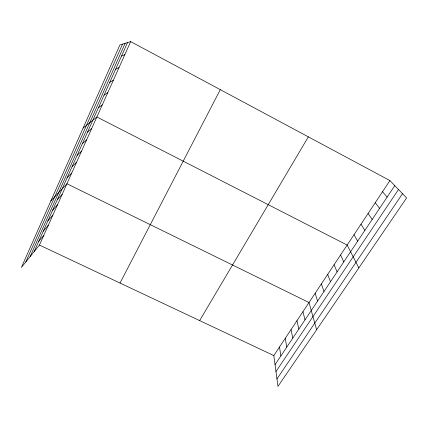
<?xml version="1.0" encoding="UTF-8"?>
<svg xmlns="http://www.w3.org/2000/svg" width="428" height="428" viewBox="0 0 428 428"><rect width="100%" height="100%" fill="white"/><g stroke="black" fill="none" stroke-linecap="round" stroke-linejoin="round"><path stroke-width="0.64" d="M25.787 261.984L122.552 44.111M30.12 256.613L125.142 43.308M34.144 251.616L127.539 42.57M130.668 41.607L119.904 44.924L21.4 267.425L39.44 245.057L130.668 41.607L389.924 180.579L406.6 197.918L277.965 386.393L273.818 355.577L389.924 180.579M120.017 283.052L220.292 89.65M199.641 320.593L308.347 136.848M275.044 364.656L394.793 185.645M275.969 371.541L398.516 189.513M276.959 378.93L402.523 193.681M38.659 241.52L43.865 235.191M43.233 231.281L48.348 225.187M47.872 220.891L52.895 215.049M52.58 210.351L57.507 204.766M57.357 199.657L62.183 194.333M50.798 201.026L66.928 183.756L309.011 302.537L316.629 329.742M67.126 177.797L71.738 173.024M72.118 166.626L76.617 162.142M77.184 155.278L81.571 151.095M82.331 143.765L86.595 139.886M87.553 132.075L91.699 128.512M83.102 128.058L96.872 116.972L347.145 245.057L358.846 267.885M98.408 107.781L102.287 104.897M104.047 95.16L107.786 92.635M109.777 82.337L113.372 80.18M115.597 69.299L119.043 67.528M121.52 56.047L124.81 54.672M39.44 245.057L273.818 355.577M382.525 191.723L387.142 197.083M375.244 202.706L379.604 208.35M368.064 213.524L372.183 219.446M360.986 224.192L364.87 230.371M354.015 234.699L357.669 241.141M340.57 254.965L343.786 261.893M334.081 264.745L337.093 271.898M327.688 274.385L330.496 281.758M321.375 283.898L323.991 291.484M315.152 293.276L317.576 301.071M302.949 311.67L305.009 319.86M296.968 320.684L298.851 329.062M291.067 329.576L292.779 338.141M285.246 338.355L286.787 347.097M279.495 347.022L280.875 355.935"/></g></svg>
